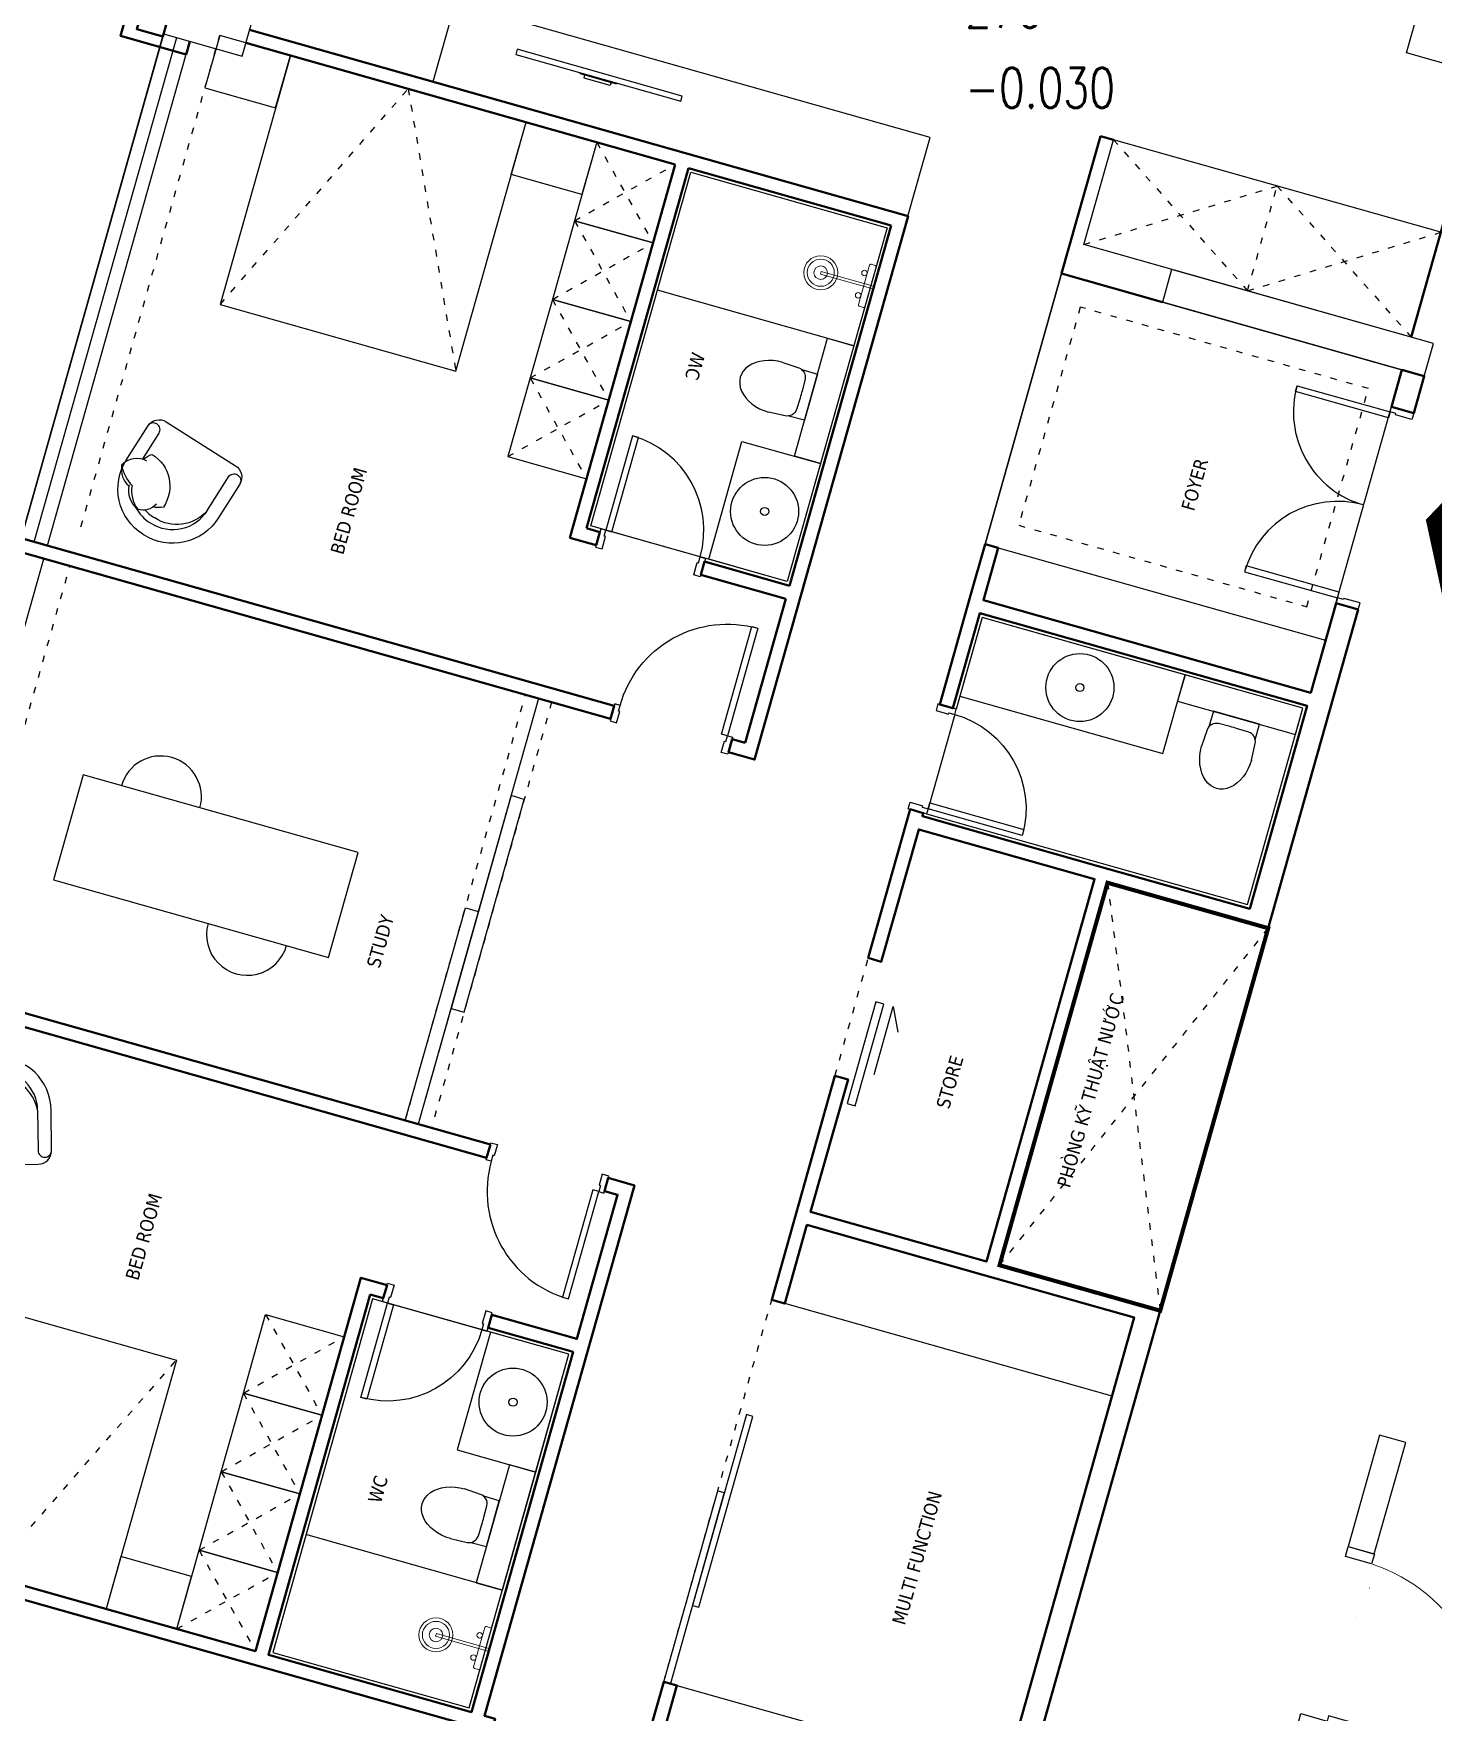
# Model space of a CAD drawing. Header units: millimetres. Extents: x -361681467 to 361175952, y -1292982 to 1550216.
# Drawn here: x -33614 to -23325, y 172064 to 184398 of the extents above; entities that cross this region are included whole.
import ezdxf
from ezdxf.enums import TextEntityAlignment as Align
from ezdxf.xclip import XClip

# ---------------------------------------------------------------- set-up
doc = ezdxf.new("R2010")
doc.units = ezdxf.units.MM
doc.header["$MEASUREMENT"] = 0
doc.header["$XCLIPFRAME"] = 0
doc.set_wipeout_variables(frame=1)
doc.linetypes.add('ACAD_ISO03W100', pattern=[30, 12, -18])
for name, color, linetype in [('1VinaPVC-Text', 9, 'Continuous'), ('220403_HDN_Penthouse Plan$0$220207_HDN_HBA_PH_PM$0$FURN', 8, 'Continuous'), ('220403_HDN_Penthouse Plan$0$A-DRAIN', 8, 'Continuous'), ('220403_HDN_Penthouse Plan$0$HBA_Sketch Outline', 7, 'Continuous'), ('A-_FURN----_E-_N', 251, 'Continuous'), ('A-_SANIEQPT_E-_N', 251, 'Continuous'), ('A-CORE-OTLN', 160, 'Continuous'), ('A-FLOR-STRS', 1, 'Continuous'), ('IDEA - dim', 251, 'Continuous'), ('KT-Net manh', 139, 'Continuous'), ('Xref_NT1+NT2_MBDV Cot vach_220729$0$ccu12-Thay', 7, 'Continuous')]:
    doc.layers.add(name, color=color, linetype=linetype)
for name, color, linetype, lineweight in [('A-DOOR', 1, 'Continuous', 9), ('A-NoiThat', 39, 'Continuous', 13), ('KT-Chuviet', 255, 'Continuous', 15), ('KT-Net cat', 1, 'Continuous', 40), ('KT-Net thay', 7, 'Continuous', 15), ('KT-Net truc', 18, 'Continuous', 15)]:
    doc.layers.add(name, color=color, linetype=linetype, lineweight=lineweight)
doc.styles.add('font unicode ccu', font='arial.ttf')
doc.styles.add('ROMANS', font='ROMANS.SHX')
doc.styles.add('Tahoma', font='tahoma.ttf')

# ---------------------------------------------------------------- blocks, each defined once
blk = doc.blocks.new('D--1350')
at = {"color": 8}
blk.add_arc((12617674, 597360, 0), 1254, 168.7754, 251.6859, dxfattribs=at)
at = {"layer": 'A-FLOR-STRS', "elevation": 0}
for points in [[(12617611, 597323), (12616457, 597650), (12616446, 597611), (12617600, 597284)], [(12617824, 597340), (12617804, 597268), (12617611, 597323), (12617632, 597395)], [(12617476, 596113), (12617456, 596041), (12617263, 596096), (12617284, 596168)]]:
    blk.add_lwpolyline(points, close=True, dxfattribs=at)
blk = doc.blocks.new('A$C300D0CFC')
at = {"layer": 'A-CORE-OTLN'}
blk.add_line((-5996.5, -29415.9, 0), (-5995.5, -29416.2, 0), dxfattribs=at)
at = {"layer": 'A-CORE-OTLN', "extrusion": (-1.34554e-06, -1.62929e-06, 1)}
blk.add_line((-6094, -29629.6, 0), (-6093, -29629.9, 0), dxfattribs=at)
at = {"layer": 'A-CORE-OTLN', "extrusion": (-1.34554e-06, -1.62929e-06, 1), "elevation": 0.1}
blk.add_lwpolyline([(-5923.4, -28294.4), (-6155.2, -29112.9), (-5962.7, -29167.3), (-5731.2, -28348.8)], close=True, dxfattribs=at)
at = {"layer": 'A-DOOR', "rotation": 179.9999999993667}
blk.add_blockref('D--1350', (12611302.2, 566927.9, 0), dxfattribs=at)
blk = doc.blocks.new('220126_HDN_HBA typical plan$0$210902_YS plan 330pm ver13$0$TOTO-WC-CW822J')
at = {"color": 0}
blk.add_lwpolyline([(-177, -119), (-175, 0), (175, 0), (177, -119)], dxfattribs=at)
blk.add_lwpolyline([(-190, -270), (-183, -145, -0.39087), (-115, -78), (-28, -76, -0.013886), (28, -76), (115, -78, -0.39087), (183, -145), (190, -270)], format="xyb", dxfattribs=at)
blk.add_ellipse((0, -270), major_axis=(0, -270), ratio=0.703704, start_param=4.712389, end_param=7.853982, dxfattribs=at)
blk = doc.blocks.new('A$C2A980E36')
at = {"ltscale": 0.5}
blk.add_lwpolyline([(-10, 0), (10, 0), (10, 400), (-10, 400)], close=True, dxfattribs=at)
blk.add_lwpolyline([(160, 60), (160, 30, -0.414214), (150, 20), (-150, 20, -0.414214), (-160, 30), (-160, 60, -0.414214), (-150, 70), (150, 70, -0.414214)], format="xyb", close=True, dxfattribs=at)
for centre, radius in [((0, 400), 125), ((0, 400), 100), ((0, 400), 50), ((-85, 90), 20), ((85, 90), 20)]:
    blk.add_circle(centre, radius, dxfattribs=at)
blk = doc.blocks.new('d800')
blk.add_line((760, 70), (40, 70))
for points in [[(40, 790), (40, 70), (85, 70), (85, 790)], [(50, 25), (40, 25), (40, 70), (0, 70), (0, -70), (50, -70)], [(750, 25), (760, 25), (760, 70), (800, 70), (800, -70), (750, -70)]]:
    blk.add_lwpolyline(points, close=True)
blk.add_arc((40, 70), 720, 0, 90)
blk = doc.blocks.new('d900n')
for points in [[(20, -50), (20, -40), (65, -40), (65, 0), (-65, 0), (-65, -50)], [(885, -40), (65, -40), (65, -85), (885, -85)], [(20, -850), (20, -860), (65, -860), (65, -900), (-65, -900), (-65, -850)]]:
    blk.add_lwpolyline(points, close=True)
blk.add_arc((65, -40), 820, 270, 0)
blk = doc.blocks.new('220403_HDN_Penthouse Plan$0$tverer')
at = {"layer": '220403_HDN_Penthouse Plan$0$A-DRAIN'}
for p, q in [((-2649778, -10919111, 0), (-2649778, -10917851, 0)), ((-2649778, -10917851, 0), (-2649738, -10917851, 0)), ((-2649738, -10917851, 0), (-2649738, -10919111, 0)), ((-2649738, -10918621, 0), (-2649738, -10918341, 0)), ((-2649738, -10918341, 0), (-2649732, -10918341, 0)), ((-2649732, -10918341, 0), (-2649732, -10918621, 0)), ((-2649732, -10918621, 0), (-2649738, -10918621, 0)), ((-2649738, -10919111, 0), (-2649778, -10919111, 0)), ((-2649738, -10919111, 0), (-2649778, -10919111, 0))]:
    blk.add_line(p, q, dxfattribs=at)
at = {"layer": '220403_HDN_Penthouse Plan$0$A-DRAIN', "elevation": 0}
blk.add_lwpolyline([(-2649732, -10918580), (-2649707, -10918580), (-2649707, -10918381), (-2649732, -10918381)], close=True, dxfattribs=at)
blk = doc.blocks.new('47')
at = {"color": 2, "elevation": 0}
blk.add_lwpolyline([(0, 15825), (0, 16075), (-2000, 16075), (-2000, 15825)], close=True, dxfattribs=at)
at = {"layer": '220403_HDN_Penthouse Plan$0$220207_HDN_HBA_PH_PM$0$FURN'}
blk.add_lwpolyline([(-770, 21675), (-170, 21675), (-170, 18075), (-770, 18075)], close=True, dxfattribs=at)
at = {"layer": '220403_HDN_Penthouse Plan$0$A-DRAIN', "elevation": 0}
blk.add_lwpolyline([(-7600, 15925), (-3971, 15925), (-3971, 16525), (-7600, 16525)], close=True, dxfattribs=at)
at = {"layer": 'A-_FURN----_E-_N', "linetype": 'Continuous'}
blk.add_line((-2670, 13760), (-170, 13760), dxfattribs=at)
for points in [[(-6320, 15225), (-5720, 15225), (-5720, 15825), (-6320, 15825), (-6320, 15225)], [(-6320, 14625), (-5720, 14625), (-5720, 15225), (-6320, 15225), (-6320, 14625)], [(-6320, 14025), (-5720, 14025), (-5720, 14625), (-6320, 14625), (-6320, 14025)], [(-6320, 13425), (-5720, 13425), (-5720, 14025), (-6320, 14025), (-6320, 13425)], [(-6320, 6875), (-5720, 6875), (-5720, 6275), (-6320, 6275), (-6320, 6875)], [(-6320, 6275), (-5720, 6275), (-5720, 5675), (-6320, 5675), (-6320, 6275)], [(-6320, 5675), (-5720, 5675), (-5720, 5075), (-6320, 5075), (-6320, 5675)], [(-6320, 5075), (-5720, 5075), (-5720, 4475), (-6320, 4475), (-6320, 5075)]]:
    blk.add_lwpolyline(points, close=True, dxfattribs=at)
at = {"layer": 'A-_FURN----_E-_N', "linetype": 'Continuous', "elevation": 0}
for points in [[(-5595, 15800), (-4095, 15800), (-4095, 13100), (-5595, 13100)], [(-4695, 13100), (-4695, 14000), (-4095, 14000), (-4095, 13100)], [(-2645, 12635), (-1095, 12635), (-1095, 13235), (-2645, 13235)], [(-5595, 4500), (-4095, 4500), (-4095, 7200), (-5595, 7200)], [(-5595, 4500), (-4095, 4500), (-4095, 7200), (-5595, 7200)], [(-4695, 7200), (-4695, 6300), (-4095, 6300), (-4095, 7200)]]:
    blk.add_lwpolyline(points, close=True, dxfattribs=at)
at = {"layer": 'A-_FURN----_E-_N', "linetype": 'Continuous'}
for centre, radius in [((-4395, 13550), 250), ((-4395, 13550), 30), ((-1813, 12935), 250), ((-1813, 12935), 30), ((-4395, 6750), 250), ((-4395, 6750), 30)]:
    blk.add_circle(centre, radius, dxfattribs=at)
at = {"layer": 'A-CORE-OTLN', "color": 2, "elevation": 0}
blk.add_lwpolyline([(-9600, 15725), (-9000, 15725), (-9000, 16175), (-9600, 16175)], close=True, dxfattribs=at)
at = {"layer": 'IDEA - dim'}
for p, q in [((-2670, 16075), (-2670, 16875)), ((-170, 16875), (-2670, 16875)), ((-170, 16075), (-2670, 16075)), ((-2770, 13760), (-2770, 15825)), ((-5620, 11775), (-5620, 8525))]:
    blk.add_line(p, q, dxfattribs=at)
for points in [[(-8660, 15825), (-9200, 15825), (-9200, 15425), (-8660, 15425)], [(-6860, 15825), (-6320, 15825), (-6320, 15425), (-6860, 15425)], [(-2770, 13760), (-170, 13760), (-170, 15825), (-2770, 15825)], [(-6589, 9525), (-6589, 10325), (-8689, 10325), (-8689, 9525)], [(-2628, 9529), (-2567, 9529), (-2567, 10305), (-2628, 10305)], [(-6860, 4475), (-6320, 4475), (-6320, 4875), (-6860, 4875)]]:
    blk.add_lwpolyline(points, close=True, dxfattribs=at)
at = {"layer": 'IDEA - dim', "elevation": 0}
for points in [[(-8660, 15825), (-8660, 13925), (-6860, 13925), (-6860, 15825)], [(-125, 15493), (-125, 15503), (-170, 15503), (-170, 15543), (0, 15543), (0, 15493)], [(-880, 15503), (-170, 15503), (-170, 15458), (-880, 15458)], [(-4095, 14900), (-4095, 14000), (-4295, 14000), (-4295, 14900)], [(-880, 14083), (-170, 14083), (-170, 14128), (-880, 14128)], [(-125, 14093), (-125, 14083), (-170, 14083), (-170, 14043), (0, 14043), (0, 14093)], [(-195, 13235), (-1095, 13235), (-1095, 13035), (-195, 13035)], [(-5620, 9409), (-5520, 9409), (-5520, 11034), (-5620, 11034)], [(-5720, 10150), (-5620, 10150), (-5620, 8525), (-5720, 8525)], [(-170, 7990), (-2670, 7990), (-2670, 8590), (-170, 8590)], [(-2720, 5671), (-2670, 5671), (-2670, 7129), (-2720, 7129)], [(-2770, 6533), (-2720, 6533), (-2720, 5075), (-2770, 5075)], [(-8660, 4475), (-8660, 6375), (-6860, 6375), (-6860, 4475)], [(-4095, 5400), (-4095, 6300), (-4295, 6300), (-4295, 5400)], [(-170, 4475), (-2670, 4475), (-2670, 5075), (-170, 5075)]]:
    blk.add_lwpolyline(points, close=True, dxfattribs=at)
for points in [[(-9600, 11875), (-9600, 15725)], [(-9500, 11875), (-9500, 15725)], [(-9400, 11875), (-9400, 15725)], [(-4095, 14900), (-5595, 14900)], [(-2645, 11735), (-195, 11735), (-195, 13235), (-2645, 13235), (-2645, 12535)], [(-9400, 8525), (-9400, 11775)], [(-4095, 5400), (-5595, 5400)]]:
    blk.add_lwpolyline(points, dxfattribs=at)
at = {"layer": 'IDEA - dim', "extrusion": (2.54651e-06, 3.19202e-07, 1), "elevation": 0}
for points in [[(-8518, 12902), (-8229, 12816, -0.414214), (-8162, 12694), (-8246, 12410, -0.414214), (-8738, 12143), (-8742, 12144), (-8747, 12146, -0.414214), (-9013, 12637), (-8929, 12921, -0.414214), (-8806, 12988), (-8518, 12902)], [(-8899, 12675), (-8835, 12893, 0.414214), (-8868, 12954), (-8868, 12954, 0.414214), (-8929, 12921)], [(-8889, 12675, -0.165541), (-8841, 12729, -0.425989), (-8656, 12379, -0.121523), (-8730, 12360, 7.115464)], [(-8341, 12438), (-8257, 12722, -0.414214), (-8196, 12755), (-8196, 12755, -0.414214), (-8162, 12694)], [(-8864, 12671, 0.356772), (-9035, 12591, 0.249542), (-8942, 12457, -9.61688)], [(-9035, 12591, 0.14773), (-8921, 12469, 0.213343), (-8834, 12314, 0.178662)], [(-8942, 12468, 0.306663), (-8834, 12314, 0.30633), (-8712, 12389, -0.872847)], [(-8341, 12438, -0.414214), (-8709, 12238), (-8714, 12239)], [(-8341, 12438, -0.372719), (-8695, 12285), (-8700, 12287)], [(-8849, 12320, 0.130591), (-8719, 12241), (-8714, 12239)], [(-8783, 12322, 0.072384), (-8705, 12288), (-8700, 12287)]]:
    blk.add_lwpolyline(points, format="xyb", dxfattribs=at)
at = {"layer": 'IDEA - dim'}
blk.add_lwpolyline([(-2496, 9787), (-2496, 10307), (-2413, 10135)], dxfattribs=at)
at = {"layer": 'IDEA - dim', "extrusion": (2.54651e-06, -3.19202e-07, 1), "elevation": 0}
for points in [[(-8518, 7399), (-8229, 7484, 0.414214), (-8162, 7607), (-8246, 7891, 0.414214), (-8738, 8157), (-8742, 8156), (-8747, 8155, 0.414214), (-9013, 7664), (-8929, 7379, 0.414214), (-8806, 7313), (-8518, 7399)], [(-8341, 7863, 0.414214), (-8709, 8063), (-8714, 8061)], [(-8341, 7863, 0.372719), (-8695, 8015), (-8700, 8014)], [(-8341, 7863), (-8257, 7579, 0.414214), (-8196, 7546), (-8196, 7546, 0.414214), (-8162, 7607)]]:
    blk.add_lwpolyline(points, format="xyb", dxfattribs=at)
at = {"layer": 'IDEA - dim'}
for centre, radius, start, end in [((-170, 15503), 710, 180, 270), ((-170, 14083), 710, 90, 180), ((-8097, 10325), 300, 0, 180), ((-7209, 9525), 300, 180, 0)]:
    blk.add_arc(centre, radius, start, end, dxfattribs=at)
at = {"layer": 'KT-Net cat'}
for p, q in [((-2670, 16875), (-2770, 16875)), ((-5720, 12975), (-5720, 15825)), ((-5620, 13075), (-5620, 15825)), ((-4070, 13075), (-4070, 15825)), ((-170, 15543), (0, 15543)), ((-170, 14043), (0, 14043)), ((-2770, 13360), (-2770, 13760)), ((-5520, 13075), (-5620, 13075)), ((-5520, 12975), (-5520, 13075)), ((-4070, 13075), (-4720, 13075)), ((-4720, 12975), (-4720, 13075)), ((-5720, 12975), (-5520, 12975)), ((-4720, 12975), (-4070, 12975)), ((-4070, 11875), (-4070, 12975)), ((-9600, 11875), (-5070, 11875)), ((-5070, 11775), (-5070, 11875)), ((-4170, 11875), (-4070, 11875)), ((-4170, 11775), (-4170, 11875)), ((-9600, 8525), (-5070, 8525)), ((-5070, 8525), (-5070, 8425)), ((-9600, 8425), (-5070, 8425))]:
    blk.add_line(p, q, dxfattribs=at)
for points in [[(551, 22180), (-170, 21774), (-170, 16075)], [(0, 15543), (0, 15825), (-170, 15825), (-170, 15543)], [(-2770, 13360), (-2770, 12535), (-2670, 12535), (-2670, 13260), (-170, 13260), (-170, 11710), (-1327, 11710), (-2670, 11710), (-2670, 11735), (-2770, 11735), (-2770, 10600), (-2670, 10600), (-2670, 11610), (-1327, 11610), (-1327, 8690), (-2670, 8690), (-2670, 9700), (-2770, 9700), (-2770, 7990), (-2670, 7990), (-2670, 8590), (-1327, 8590), (-170, 8590), (-170, 4475)], [(0, 4475), (0, 8690), (-1227, 8690), (-1227, 11610), (0, 11610), (0, 14043)], [(-170, 14043), (-170, 13360), (-2670, 13360), (-2670, 13760)], [(-2670, 13760), (-2770, 13760)]]:
    blk.add_lwpolyline(points, dxfattribs=at)
at = {"layer": 'KT-Net cat', "elevation": 0}
for points in [[(-2000, 15825), (-2770, 15825), (-2770, 16875)], [(-9000, 15925), (-3970, 15925), (-3970, 11775), (-4170, 11775)], [(-9000, 15825), (-5720, 15825)], [(-5620, 15825), (-4070, 15825)], [(-5070, 11775), (-9600, 11775)]]:
    blk.add_lwpolyline(points, dxfattribs=at)
at = {"layer": 'KT-Net cat'}
blk.add_lwpolyline([(-5620, 7225), (-5520, 7225), (-5520, 7325), (-5720, 7325), (-5720, 4475), (-9000, 4475), (-9000, 4375), (-3889, 4375), (-3889, 4475), (-3970, 4475), (-3970, 8525), (-4170, 8525), (-4170, 8425), (-4070, 8425), (-4070, 7325), (-4720, 7325), (-4720, 7225), (-4070, 7225), (-4070, 4475), (-5620, 4475)], close=True, dxfattribs=at)
at = {"layer": 'KT-Net cat', "elevation": 0}
blk.add_lwpolyline([(-2000, 4475), (-2670, 4475), (-2670, 5075), (-2770, 5075), (-2770, 4475), (-2989, 4475), (-2989, 4375), (-2770, 4375), (-2139, 4375), (-2139, 2788), (-2739, 2788), (-2739, 2688), (-2039, 2688), (-2039, 4225), (-2000, 4225)], close=True, dxfattribs=at)
at = {"layer": 'KT-Net manh', "linetype": 'ACAD_ISO03W100', "ltscale": 4}
for p, q in [((-2670, 16075), (-1420, 16875)), ((-2670, 16875), (-1420, 16075)), ((-1420, 16875), (-170, 16075)), ((-1420, 16075), (-170, 16875)), ((-9200, 12075), (-9200, 15825)), ((-6320, 15225), (-5720, 15825)), ((-6320, 15825), (-5720, 15225)), ((-6320, 14625), (-5720, 15225)), ((-6320, 15225), (-5720, 14625)), ((-6320, 14025), (-5720, 14625)), ((-6320, 14625), (-5720, 14025)), ((-6320, 13425), (-5720, 14025)), ((-6320, 14025), (-5720, 13425)), ((-9200, 8525), (-9200, 11775)), ((-5720, 8525), (-5720, 11775)), ((-5520, 11775), (-5520, 8525)), ((0, 8690), (0, 11610)), ((-2770, 9700), (-2770, 10600)), ((-2770, 5075), (-2770, 7990)), ((-6320, 6875), (-5720, 6275)), ((-6320, 6275), (-5720, 6875)), ((-6320, 6275), (-5720, 5675)), ((-6320, 5675), (-5720, 6275)), ((-6320, 5675), (-5720, 5075)), ((-6320, 5075), (-5720, 5675)), ((-6320, 5075), (-5720, 4475)), ((-6320, 4475), (-5720, 5075))]:
    blk.add_line(p, q, dxfattribs=at)
for points in [[(-1420, 16075), (-1420, 16875)], [(-1227, 11610), (0, 8690)], [(-1227, 8690), (0, 11610)]]:
    blk.add_lwpolyline(points, dxfattribs=at)
at = {"layer": 'KT-Net manh', "linetype": 'ACAD_ISO03W100', "ltscale": 4, "elevation": 0}
for points in [[(-8660, 13925), (-7760, 15825), (-6860, 13925)], [(-8660, 6375), (-7760, 4475), (-6860, 6375)]]:
    blk.add_lwpolyline(points, dxfattribs=at)
at = {"layer": 'KT-Net manh', "linetype": 'ACAD_ISO03W100', "ltscale": 4}
blk.add_lwpolyline([(-2570, 13960), (-370, 13960), (-370, 15625), (-2570, 15625)], close=True, dxfattribs=at)
at = {"layer": '220403_HDN_Penthouse Plan$0$HBA_Sketch Outline', "extrusion": (-5.7292e-07, -1.08276e-07, -1), "zscale": -0.9999999999999991, "rotation": 270.015849353866}
blk.add_blockref('220403_HDN_Penthouse Plan$0$tverer', (10925651, -2630435, 0), dxfattribs=at)
at = {"layer": 'A-_FURN----_E-_N', "linetype": 'Continuous', "rotation": 0.002115201168653589}
blk.add_blockref('d800', (-5520, 13030), dxfattribs=at)
at = {"layer": 'A-_FURN----_E-_N', "linetype": 'Continuous', "xscale": -1.000000000000001}
for p, rotation in [((-2715, 11735), 269.9978847988826), ((-5520, 7270), 179.9978847988277)]:
    blk.add_blockref('d800', p, dxfattribs=dict(at, rotation=rotation))
at = {"layer": 'A-_SANIEQPT_E-_N', "extrusion": (0, 0, -1), "xscale": -1, "zscale": -1, "rotation": 90.0021152011367}
blk.add_blockref('220126_HDN_HBA typical plan$0$210902_YS plan 330pm ver13$0$TOTO-WC-CW822J', (4295, 14450), dxfattribs=at)
at = {"layer": 'A-_SANIEQPT_E-_N', "extrusion": (0, 0, -1), "zscale": -1}
for p, rotation in [((645, 13035), 359.9978847987866), ((4295, 5850), 89.99788479886658)]:
    blk.add_blockref('220126_HDN_HBA typical plan$0$210902_YS plan 330pm ver13$0$TOTO-WC-CW822J', p, dxfattribs=dict(at, rotation=rotation))
at = {"layer": 'A-NoiThat', "extrusion": (0, 0, -1), "zscale": -1, "rotation": 269.9978847988465}
blk.add_blockref('A$C2A980E36', (4075, 15350), dxfattribs=at)
at = {"layer": 'A-NoiThat', "extrusion": (0, 0, -1), "xscale": -1, "zscale": -1, "rotation": 270.0021152011568}
blk.add_blockref('A$C2A980E36', (4075, 4950), dxfattribs=at)
at = {"layer": 'IDEA - dim', "xscale": -1.000000000000001, "rotation": 269.9978847988602}
blk.add_blockref('d900n', (-4170, 11825), dxfattribs=at)
at = {"layer": 'IDEA - dim', "rotation": 270.0021152011453}
blk.add_blockref('d900n', (-4170, 8475), dxfattribs=at)
at = {"layer": '1VinaPVC-Text', "style": 'Tahoma'}
for s, rotation, p in [('FOYER', 90.0021, (-1357, 14405, 0)), ('BED ROOM', 89.9979, (-7288, 12396, 0)), ('PHÒNG KỸ THUẬT NƯỚC', 89.9979, (-883, 9372, 0)), ('STORE', 89.9979, (-1895, 9688, 0)), ('STUDY', 89.9979, (-6205, 9545, 0)), ('BED ROOM', 89.9979, (-7288, 6855, 0)), ('MULTI FUNCTION', 89.9979, (-1177, 5951, 0)), ('WC', 90.0021, (-5127, 5764))]:
    blk.add_text(s, height=100, rotation=rotation, dxfattribs=at).set_placement(p)
at = {"layer": '1VinaPVC-Text', "style": 'Tahoma', "text_generation_flag": 2}
blk.add_text('WC', height=100, rotation=89.9979, dxfattribs=at).set_placement((-5127, 14537))
blk = doc.blocks.new('TAG CAO DO SAN')
at = {"layer": 'KT-Net thay', "flags": 128}
blk.add_lwpolyline([(1526701.8, -266095.2), (1526701.8, -266566.7), (1527644.6, -266566.7), (1527644.6, -266095.2)], close=True, dxfattribs=at)
blk.add_wipeout([(1526701.8, -266095.2), (1527644.6, -266095.2), (1527644.6, -266566.7), (1526701.8, -266566.7)]).dxf.layer = 'KT-Net thay'
for points in [[(1526701.8, -266330.9), (1527644.6, -266330.9)], [(1526701.8, -266566.7), (1527644.6, -266566.7)]]:
    blk.add_lwpolyline(points, dxfattribs=at)
at = {"layer": 'KT-Chuviet', "color": 31, "style": 'ROMANS', "width": 0.75}
blk.add_text('DTTT:', height=117.86, dxfattribs=at).set_placement((1526748.9, -266507.8))
at = {"layer": 'KT-Chuviet', "color": 31, "style": 'font unicode ccu', "width": 0.75}
blk.add_attdef('TÊNPHÒNG', text='', height=117.9, dxfattribs=at).set_placement((1527175.3, -266213.4), align=Align.MIDDLE_CENTER)
at = {"layer": 'KT-Chuviet', "color": 31, "ltscale": 15, "style": 'ROMANS', "width": 0.75, "flags": 8}
blk.add_attdef('CAO-DO', (1527091.9, -266507.7), '', height=117.9, dxfattribs=at)
blk = doc.blocks.new('CTN TB 38')
at = {"layer": 'KT-Net cat', "elevation": 0}
for points in [[(-21013, -3389), (-20986, -3293), (-21467, -3156), (-21644, -3782), (-21163, -3918), (-21136, -3822)], [(-21334, -3787), (-21206, -3335), (-21398, -3280), (-21526, -3732), (-21334, -3787)]]:
    blk.add_lwpolyline(points, dxfattribs=at)

msp = doc.modelspace()

# ---------------------------------------------------------------- linework, layer by layer
at = {"color": 1, "elevation": 0}
msp.add_lwpolyline([(-23381, 180826, 0, 1000, 0), (-23125.3, 180753.8, 1000, 1000, 0)], format="xyseb", dxfattribs=at)
at = {"color": 6, "const_width": 30, "elevation": 0}
for points in [[(-24539.5, 177825.6), (-25333.5, 175015.6), (-26514.6, 175349.3), (-25720.6, 178159.3)], [(-24539.3, 177825.5), (-25333.2, 175015.5), (-26514.4, 175349.3), (-25720.4, 178159.3)]]:
    msp.add_lwpolyline(points, close=True, dxfattribs=at)
at = {"layer": 'Xref_NT1+NT2_MBDV Cot vach_220729$0$ccu12-Thay', "elevation": 0}
msp.add_lwpolyline([(-30026.9, 121997.7), (-16959.4, 168242.6, 0.0246876), (-16667.4, 169519.1, 0.0868938), (-16665.6, 170245.9), (-17155.9, 172247), (-21874, 191731.5, 0.771545), (-30539.3, 191895.6), (-44373.6, 142943.9)], format="xyb", dxfattribs=at)

# ---------------------------------------------------------------- block references
at = {"rotation": 344.2212255667963}
msp.add_blockref('47', (-27696.3, 166652.8, 0), dxfattribs=at)
at = {"layer": 'KT-Net manh'}
msp.add_blockref('A$C300D0CFC', (-17797.8, 202395.4, 0), dxfattribs=at)

# ---------------------------------------------------------------- next in the draw order: block references
at = {"layer": 'KT-Net truc'}
ref = msp.add_blockref('TAG CAO DO SAN', (-3844494.6, 850710.6), dxfattribs=dict(at, xscale=2.5, yscale=2.5, zscale=2.5))
XClip(ref).set_block_clipping_path([(1526674.1636322693, -266330.944140067), (1527644.6359120195, -266095.2298759429)])
ref.add_attrib('CAO-DO', '270', (-26764.8, 184441.3), dxfattribs={"layer": 'KT-Chuviet', "color": 31, "ltscale": 15, "height": 294.64, "style": 'ROMANS', "width": 0.75})
ref.add_attrib('CAO-DO', '-0.030', (-26764.8, 183852), dxfattribs={"layer": 'KT-Chuviet', "color": 31, "ltscale": 15, "height": 294.64, "style": 'ROMANS', "width": 0.75})
ref.add_attrib('TÊNPHÒNG', 'N.PH.4', dxfattribs={"layer": 'KT-Chuviet', "color": 31, "height": 294.64, "style": 'font unicode ccu', "width": 0.75}).set_placement((-26556.4, 185177), align=Align.MIDDLE_CENTER)

# ---------------------------------------------------------------- next in the draw order: block references
msp.add_blockref('CTN TB 38', (-11330.6, 188162.6, 0))

doc.saveas('drawing.dxf')
